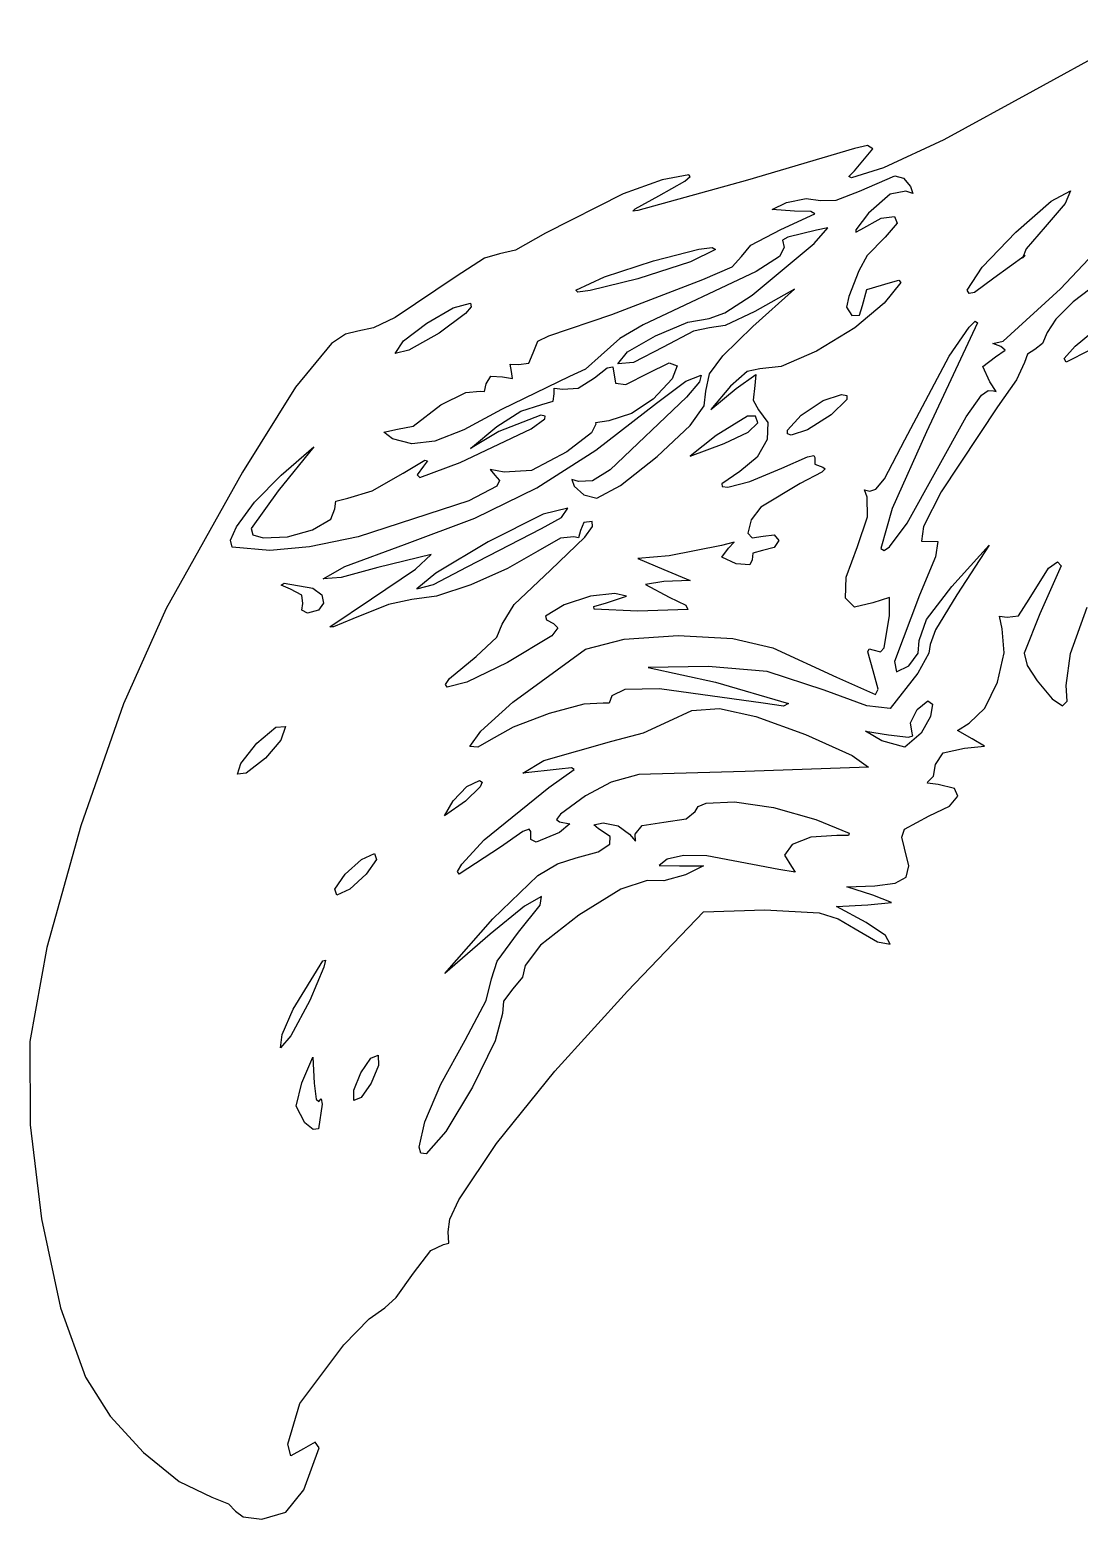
# Model space of a CAD drawing. Extents: x 0 to 143, y 0 to 208.
# Drawn here: x 5.1 to 40.5, y 146.1 to 196.4 of the extents above; entities that cross this region are included whole.
import ezdxf

# ---------------------------------------------------------------- set-up
doc = ezdxf.new("R2010")
doc.units = 0

msp = doc.modelspace()

# ---------------------------------------------------------------- linework, layer by layer
at = {"layer": 'Layer 1'}
for p, q in [((42.686138, 196.444779), (38.908591, 194.376089)), ((38.908591, 194.376089), (35.909978, 192.72791)), ((35.909978, 192.72791), (33.866688, 191.784229)), ((32.896549, 192.436162), (29.276693, 191.361248)), ((33.332626, 192.539438), (32.896549, 192.436162)), ((32.896549, 191.679101), (33.51391, 192.428401)), ((33.51391, 192.428401), (33.332626, 192.539438)), ((32.703992, 191.490343), (32.896549, 191.679101)), ((33.866688, 191.784229), (32.793317, 191.444063)), ((26.398014, 191.372024), (25.082957, 190.899417)), ((29.276693, 191.361248), (25.572524, 190.338897)), ((26.281961, 190.837373), (27.162054, 191.336024)), ((27.296551, 191.548926), (26.398014, 191.372024)), ((27.162054, 191.336024), (27.339137, 191.489835)), ((27.339137, 191.489835), (27.296551, 191.548926)), ((32.793317, 191.444063), (32.703992, 191.490343)), ((33.064471, 190.999298), (34.253641, 191.512722)), ((34.253641, 191.512722), (34.547842, 191.436505)), ((34.547842, 191.436505), (34.782147, 191.150639)), ((25.082957, 190.899417), (22.457142, 189.577602)), ((25.491474, 190.401471), (26.281961, 190.837373)), ((30.600316, 190.610889), (31.260761, 190.750633)), ((31.260761, 190.750633), (31.738378, 190.683209)), ((31.738378, 190.683209), (32.271382, 190.687398)), ((32.271382, 190.687398), (33.064471, 190.999298)), ((34.093524, 190.88976), (33.366096, 190.254936)), ((34.628336, 190.994359), (34.093524, 190.88976)), ((34.857774, 190.919967), (34.628336, 190.994359)), ((34.782147, 191.150639), (34.857774, 190.919967)), ((39.527661, 190.66019), (40.181061, 191.005648)), ((40.181061, 191.005648), (39.997705, 190.582579)), ((25.411415, 190.315333), (25.491474, 190.401471)), ((25.572524, 190.338897), (25.411415, 190.315333)), ((30.107397, 190.369633), (30.600316, 190.610889)), ((30.868075, 190.323375), (30.107397, 190.369633)), ((30.409111, 189.70178), (31.553258, 190.233373)), ((31.421242, 190.309049), (30.868075, 190.323375)), ((31.553258, 190.233373), (31.421242, 190.309049)), ((33.366096, 190.254936), (32.934604, 189.683921)), ((38.339207, 189.613586), (39.527661, 190.66019)), ((39.997705, 190.582579), (39.331219, 189.79068)), ((29.391126, 189.175656), (30.409111, 189.70178)), ((31.606087, 189.679202), (30.641944, 189.44143)), ((31.53412, 189.22553), (31.995024, 189.753462)), ((31.995024, 189.753462), (31.606087, 189.679202)), ((32.934604, 189.683921), (32.938215, 189.609865)), ((32.938215, 189.609865), (33.099749, 189.701075)), ((33.099749, 189.701075), (33.78976, 190.086628)), ((33.78976, 190.086628), (34.24469, 190.143105)), ((34.333435, 189.91251), (33.924896, 189.436844)), ((34.24469, 190.143105), (34.333435, 189.91251)), ((39.331219, 189.79068), (38.688855, 189.045657)), ((22.457142, 189.577602), (21.443214, 189.002574)), ((29.074552, 188.784205), (29.391126, 189.175656)), ((29.440471, 187.477647), (31.53412, 189.22553)), ((30.641944, 189.44143), (30.461675, 189.339213)), ((30.461675, 189.339213), (30.512122, 189.093591)), ((33.924896, 189.436844), (33.322837, 188.82032)), ((37.198643, 188.425165), (38.339207, 189.613586)), ((20.397933, 188.730759), (19.441596, 188.108987)), ((20.908447, 188.87628), (20.397933, 188.730759)), ((21.443214, 189.002574), (20.908447, 188.87628)), ((26.104602, 188.641462), (27.63202, 189.029545)), ((28.203896, 189.02621), (27.353392, 188.610373)), ((27.63202, 189.029545), (28.088978, 189.091822)), ((28.088978, 189.091822), (28.203896, 189.02621)), ((28.766576, 188.434778), (29.074552, 188.784205)), ((30.361458, 188.784183), (29.574306, 188.27594)), ((30.512122, 189.093591), (30.361458, 188.784183)), ((33.322837, 188.82032), (33.032721, 188.301957)), ((38.657766, 188.824069), (37.599432, 188.057129)), ((38.688855, 189.045657), (38.563222, 188.735874)), ((38.563222, 188.735874), (38.657766, 188.824069)), ((39.841248, 187.692136), (40.986266, 188.89528)), ((24.446876, 188.102235), (26.104602, 188.641462)), ((27.353392, 188.610373), (25.582402, 188.032082)), ((29.574306, 188.27594), (25.752794, 186.477742)), ((27.769626, 188.01021), (28.766576, 188.434778)), ((33.032721, 188.301957), (32.704637, 187.437298)), ((36.688912, 187.654257), (37.198643, 188.425165)), ((19.441596, 188.108987), (17.388384, 186.724687)), ((23.484079, 187.65214), (24.446876, 188.102235)), ((23.54802, 187.584903), (23.484079, 187.65214)), ((25.582402, 188.032082), (23.964915, 187.634148)), ((24.69446, 186.829814), (27.769626, 188.01021)), ((29.456963, 186.422356), (30.868075, 187.687771)), ((30.868075, 187.687771), (29.529988, 186.933178)), ((33.161132, 187.127559), (33.308593, 187.67754)), ((33.308593, 187.67754), (34.102344, 187.910373)), ((34.452829, 187.912667), (33.896321, 187.207992)), ((34.102344, 187.910373), (34.386859, 187.986066)), ((34.386859, 187.986066), (34.452829, 187.912667)), ((36.756419, 187.535536), (36.688912, 187.654257)), ((37.599432, 188.057129), (36.944808, 187.569414)), ((37.910582, 185.926703), (39.841248, 187.692136)), ((40.840205, 187.680886), (40.267051, 187.251605)), ((40.342016, 185.754459), (42.80326, 187.813712)), ((19.338408, 187.048559), (19.926313, 187.209051)), ((19.926313, 187.209051), (19.952595, 187.092375)), ((23.964915, 187.634148), (23.54802, 187.584903)), ((28.513701, 186.879451), (29.440471, 187.477647)), ((32.704637, 187.437298), (32.626012, 187.078126)), ((33.896321, 187.207992), (32.901118, 186.375718)), ((36.944808, 187.569414), (36.756419, 187.535536)), ((40.267051, 187.251605), (39.682388, 186.675281)), ((17.388384, 186.724687), (16.658557, 186.380695)), ((18.45417, 186.537362), (19.338408, 187.048559)), ((19.762447, 186.861961), (18.871506, 186.193403)), ((19.952595, 187.092375), (19.762447, 186.861961)), ((22.577792, 186.108736), (24.69446, 186.829814)), ((27.262138, 186.571134), (27.988701, 186.6947)), ((27.988701, 186.6947), (28.513701, 186.879451)), ((29.529988, 186.933178), (28.526246, 186.459221)), ((32.626012, 187.078126), (32.80271, 186.799123)), ((32.80271, 186.799123), (33.055872, 186.804326)), ((33.055872, 186.804326), (33.161132, 187.127559)), ((39.682388, 186.675281), (39.389428, 186.215275)), ((15.704355, 186.169668), (15.233693, 185.851054)), ((16.122307, 186.266428), (15.704355, 186.169668)), ((16.658557, 186.380695), (16.122307, 186.266428)), ((17.66968, 185.938852), (18.45417, 186.537362)), ((18.871506, 186.193403), (17.852419, 185.624196)), ((25.752794, 186.477742), (24.974301, 186.017102)), ((26.176965, 186.112837), (27.262138, 186.571134)), ((27.452567, 186.268986), (26.436478, 185.723503)), ((27.991876, 186.378964), (27.452567, 186.268986)), ((28.526246, 186.459221), (27.991876, 186.378964)), ((28.447445, 185.432725), (29.456963, 186.422356)), ((32.901118, 186.375718), (31.612922, 185.5954)), ((37.04169, 186.54865), (35.322956, 182.864237)), ((36.087337, 185.425317), (36.760537, 186.405919)), ((36.760537, 186.405919), (36.966081, 186.60772)), ((36.966081, 186.60772), (37.04169, 186.54865)), ((39.389428, 186.215275), (39.238571, 185.851737)), ((15.233693, 185.851054), (14.016928, 184.378272)), ((17.381019, 185.516422), (17.66968, 185.938852)), ((22.042981, 185.533355), (22.202436, 185.932039)), ((22.202436, 185.932039), (22.577792, 186.108736)), ((24.974301, 186.017102), (24.341329, 185.454333)), ((25.224812, 185.56306), (26.176965, 186.112837)), ((26.436478, 185.723503), (25.425328, 185.206551)), ((37.558686, 185.850767), (37.910582, 185.926703)), ((37.83544, 185.751019), (37.558686, 185.850767)), ((37.976684, 185.619962), (37.83544, 185.751019)), ((38.974208, 185.649067), (38.730526, 185.483084)), ((39.238571, 185.851737), (38.974208, 185.649067)), ((39.969869, 185.342569), (40.342016, 185.754459)), ((17.852419, 185.624196), (17.381019, 185.516422)), ((21.312377, 184.905058), (21.268986, 185.146534)), ((21.268986, 185.146534), (21.552619, 185.138244)), ((21.552619, 185.138244), (21.898871, 185.184061)), ((21.898871, 185.184061), (22.042981, 185.533355)), ((24.341329, 185.454333), (23.808679, 184.98214)), ((24.897307, 185.165055), (25.224812, 185.56306)), ((25.425328, 185.206551), (24.897307, 185.165055)), ((25.929183, 184.850377), (26.631393, 185.193983)), ((26.631393, 185.193983), (26.905011, 185.099703)), ((28.001754, 184.829916), (28.447445, 185.432725)), ((31.612922, 185.5954), (30.414882, 185.068488)), ((34.586355, 182.59542), (36.087337, 185.425317)), ((37.226369, 185.068394), (37.649879, 185.401064)), ((37.649879, 185.401064), (37.976684, 185.619962)), ((38.629191, 185.208094), (38.36227, 184.622086)), ((38.730526, 185.483084), (38.629191, 185.208094)), ((40.040303, 185.220794), (39.969869, 185.342569)), ((40.835641, 185.628076), (40.040303, 185.220794)), ((20.461124, 184.481371), (20.615553, 184.744896)), ((20.615553, 184.744896), (21.008635, 184.720555)), ((23.272059, 184.739605), (20.979355, 183.625179)), ((21.008635, 184.720555), (21.349419, 184.668476)), ((21.349419, 184.668476), (21.312377, 184.905058)), ((23.808679, 184.98214), (23.272059, 184.739605)), ((23.566496, 184.334616), (24.119785, 184.683866)), ((24.119785, 184.683866), (24.538576, 185.030514)), ((24.538576, 185.030514), (24.738557, 185.056752)), ((24.738557, 185.056752), (24.826752, 184.508182)), ((25.168814, 184.465496), (25.929183, 184.850377)), ((26.732607, 184.65948), (26.096753, 183.965257)), ((26.905011, 185.099703), (26.732607, 184.65948)), ((27.198081, 184.571197), (27.709654, 184.779822)), ((27.709654, 184.779822), (27.662822, 184.559457)), ((27.871931, 184.237955), (28.001754, 184.829916)), ((29.272284, 184.903426), (28.710485, 184.405877)), ((28.899574, 184.326149), (29.561121, 184.797372)), ((29.690149, 184.996427), (29.272284, 184.903426)), ((29.561121, 184.797372), (29.532105, 184.425632)), ((30.414882, 185.068488), (29.690149, 184.996427)), ((37.462201, 184.549457), (37.226369, 185.068394)), ((14.016928, 184.378272), (12.237395, 181.508092)), ((18.928656, 183.772993), (19.776382, 184.190638)), ((19.776382, 184.190638), (20.251574, 184.241835)), ((20.251574, 184.241835), (20.399476, 184.22574)), ((20.399476, 184.22574), (20.461124, 184.481371)), ((22.721417, 183.897171), (22.75665, 184.145879)), ((22.75665, 184.145879), (22.750918, 184.336291)), ((22.750918, 184.336291), (23.043106, 184.301807)), ((23.043106, 184.301807), (23.566496, 184.334616)), ((24.826752, 184.508182), (25.168814, 184.465496)), ((26.205761, 183.831554), (27.198081, 184.571197)), ((27.662822, 184.559457), (27.217264, 184.0374)), ((27.816193, 183.743007), (27.871931, 184.237955)), ((28.710485, 184.405877), (28.045851, 183.620593)), ((28.045851, 183.620593), (28.899574, 184.326149)), ((29.532105, 184.425632), (29.475396, 183.936329)), ((31.837244, 183.923497), (32.455576, 184.130004)), ((32.455576, 184.130004), (32.628906, 184.087836)), ((37.177289, 184.102708), (37.406501, 184.263878)), ((37.406501, 184.263878), (37.578265, 184.248538)), ((37.676999, 184.223447), (37.462201, 184.549457)), ((37.578265, 184.248538), (37.676999, 184.223447)), ((38.36227, 184.622086), (37.720435, 183.708788)), ((17.991678, 183.05509), (18.928656, 183.772993)), ((20.979355, 183.625179), (19.703853, 182.93234)), ((21.624233, 183.566397), (22.334022, 183.789221)), ((22.334022, 183.789221), (22.721417, 183.897171)), ((24.159401, 182.241666), (26.205761, 183.831554)), ((27.217264, 184.0374), (24.642602, 181.579419)), ((26.096753, 183.965257), (25.365797, 183.487772)), ((27.347885, 183.081962), (27.816193, 183.743007)), ((29.475396, 183.936329), (29.648874, 183.611068)), ((31.0935, 183.432562), (31.837244, 183.923497)), ((32.627247, 183.95829), (32.102798, 183.444204)), ((32.628906, 184.087836), (32.627247, 183.95829)), ((37.720435, 183.708788), (35.815698, 180.836822)), ((36.665981, 183.366593), (37.177289, 184.102708)), ((20.813902, 183.041684), (21.624233, 183.566397)), ((22.300861, 183.433621), (20.889749, 182.873056)), ((21.97732, 182.963412), (22.435242, 183.303407)), ((22.446693, 183.397451), (22.300861, 183.433621)), ((22.435242, 183.303407), (22.446693, 183.397451)), ((24.158943, 183.120707), (24.013687, 182.834956)), ((24.600974, 183.237829), (24.145934, 183.167229)), ((24.145934, 183.167229), (24.158943, 183.120707)), ((25.365797, 183.487772), (24.600974, 183.237829)), ((29.279824, 183.39724), (28.22224, 182.73759)), ((29.544876, 183.394071), (29.279824, 183.39724)), ((29.296625, 182.849994), (29.633352, 183.168684)), ((29.633352, 183.168684), (29.544876, 183.394071)), ((29.648874, 183.611068), (29.965763, 183.183948)), ((29.965763, 183.183948), (29.939784, 182.608693)), ((30.625876, 182.921718), (31.0935, 183.432562)), ((32.102798, 183.444204), (31.299429, 182.929523)), ((34.673712, 179.781178), (36.665981, 183.366593)), ((17.001783, 182.85577), (17.462511, 182.955959)), ((17.29988, 182.631756), (17.001783, 182.85577)), ((17.948319, 182.458415), (17.29988, 182.631756)), ((17.462511, 182.955959), (17.991678, 183.05509)), ((19.703853, 182.93234), (18.721576, 182.551014)), ((19.579179, 181.827775), (21.97732, 182.963412)), ((19.931957, 182.302262), (20.813902, 183.041684)), ((20.889749, 182.873056), (19.931957, 182.302262)), ((24.013687, 182.834956), (23.177867, 182.189373)), ((26.224767, 182.028374), (27.347885, 183.081962)), ((28.22224, 182.73759), (27.340295, 182.04685)), ((28.486823, 182.470184), (29.296625, 182.849994)), ((30.624834, 182.795354), (30.625876, 182.921718)), ((30.75082, 182.754699), (30.624834, 182.795354)), ((31.299429, 182.929523), (30.75082, 182.754699)), ((35.322956, 182.864237), (34.16161, 180.271098)), ((14.640287, 182.361528), (13.430964, 180.874216)), ((13.537856, 181.403383), (14.640287, 182.361528)), ((18.721576, 182.551014), (17.948319, 182.458415)), ((23.177867, 182.189373), (21.984596, 181.56403)), ((22.172141, 180.978506), (24.159401, 182.241666)), ((27.340295, 182.04685), (28.486823, 182.470184)), ((29.939784, 182.608693), (29.610129, 182.014191)), ((33.899717, 181.282336), (34.586355, 182.59542)), ((17.658656, 181.465825), (18.391287, 181.908076)), ((18.344456, 181.700775), (18.129493, 181.408477)), ((18.217544, 181.327448), (19.579179, 181.827775)), ((18.472151, 181.887951), (18.344456, 181.700775)), ((18.391287, 181.908076), (18.472151, 181.887951)), ((24.99178, 181.051846), (26.224767, 182.028374)), ((29.610129, 182.014191), (29.01599, 181.529325)), ((29.362909, 181.182158), (30.436628, 181.64045)), ((30.436628, 181.64045), (31.301948, 182.018452)), ((31.301948, 182.018452), (31.52094, 182.062031)), ((31.52094, 182.062031), (31.548937, 181.993228)), ((31.548937, 181.993228), (31.548099, 181.768112)), ((31.548099, 181.768112), (31.817401, 181.666556)), ((31.900204, 181.619256), (31.784239, 181.500882)), ((31.817401, 181.666556), (31.900204, 181.619256)), ((12.237395, 181.508092), (9.660473, 176.900525)), ((12.639286, 180.493745), (13.537856, 181.403383)), ((16.607113, 180.869807), (17.658656, 181.465825)), ((18.129493, 181.408477), (18.217544, 181.327448)), ((21.067549, 181.506747), (20.589447, 181.593707)), ((20.589447, 181.593707), (20.754283, 181.400208)), ((20.754283, 181.400208), (20.904064, 181.21925)), ((20.904064, 181.21925), (20.819326, 181.026749)), ((21.984596, 181.56403), (21.067549, 181.506747)), ((23.568745, 181.192775), (23.350111, 181.259406)), ((23.350111, 181.259406), (23.426223, 181.029439)), ((24.046936, 181.205783), (23.568745, 181.192775)), ((24.642602, 181.579419), (24.046936, 181.205783)), ((29.01599, 181.529325), (28.416681, 181.108141)), ((28.416681, 181.108141), (28.429365, 181.015558)), ((28.610957, 180.998571), (29.362909, 181.182158)), ((31.055753, 181.122219), (29.730542, 180.321369)), ((31.784239, 181.500882), (31.055753, 181.122219)), ((33.609794, 180.933059), (33.899717, 181.282336)), ((13.430964, 180.874216), (12.523266, 179.605494)), ((15.385266, 180.518131), (15.785757, 180.62198)), ((15.785757, 180.62198), (16.607113, 180.869807)), ((20.819326, 181.026749), (19.872338, 180.534491)), ((20.076469, 179.947981), (22.172141, 180.978506)), ((23.426223, 181.029439), (23.755541, 180.741704)), ((23.755541, 180.741704), (24.193868, 180.62198)), ((24.193868, 180.62198), (24.99178, 181.051846)), ((28.429365, 181.015558), (28.610957, 180.998571)), ((33.314943, 180.658669), (33.226175, 180.90213)), ((33.226175, 180.90213), (33.407018, 180.864338)), ((33.32729, 179.993947), (33.314943, 180.658669)), ((33.407018, 180.864338), (33.609794, 180.933059)), ((35.815698, 180.836822), (35.225181, 179.666415)), ((12.026202, 179.651841), (12.639286, 180.493745)), ((15.21693, 179.912384), (15.346196, 180.268496)), ((15.346196, 180.268496), (15.385266, 180.518131)), ((19.872338, 180.534491), (16.131083, 179.3141)), ((23.211029, 180.292133), (22.380192, 180.079893)), ((22.995084, 179.967885), (23.211029, 180.292133)), ((29.730542, 180.321369), (29.400485, 179.892154)), ((34.16161, 180.271098), (33.783432, 178.919121)), ((11.828001, 179.205306), (12.026202, 179.651841)), ((12.523266, 179.605494), (12.577881, 179.381023)), ((14.599938, 179.560074), (15.21693, 179.912384)), ((17.704869, 179.055998), (20.076469, 179.947981)), ((19.812718, 178.300701), (22.329084, 179.603157)), ((22.380192, 180.079893), (20.528857, 179.155129)), ((22.329084, 179.603157), (22.995084, 179.967885)), ((23.753601, 179.806578), (23.636126, 179.534365)), ((24.036176, 179.841988), (23.753601, 179.806578)), ((23.786586, 179.302193), (24.048601, 179.670499)), ((24.048601, 179.670499), (24.036176, 179.841988)), ((29.400485, 179.892154), (29.285866, 179.437704)), ((32.988271, 178.992146), (33.32729, 179.993947)), ((34.073443, 178.982858), (34.673712, 179.781178)), ((35.225181, 179.666415), (35.156092, 179.16924)), ((11.887075, 178.968289), (11.828001, 179.205306)), ((12.577881, 179.381023), (12.924728, 179.283187)), ((12.924728, 179.283187), (13.750708, 179.315649)), ((13.750708, 179.315649), (14.599938, 179.560074)), ((16.131083, 179.3141), (14.491056, 178.976706)), ((20.528857, 179.155129), (18.756633, 178.095119)), ((22.962717, 179.270399), (22.199967, 178.840098)), ((22.624711, 178.191692), (23.786586, 179.302193)), ((23.411406, 179.318113), (22.962717, 179.270399)), ((23.570068, 179.288788), (23.411406, 179.318113)), ((23.636126, 179.534365), (23.570068, 179.288788)), ((28.824961, 179.136741), (28.398629, 179.021779)), ((28.633226, 178.940287), (28.824961, 179.136741)), ((29.285866, 179.437704), (29.437604, 179.283893)), ((29.437604, 179.283893), (29.809741, 179.338574)), ((29.809741, 179.338574), (30.183465, 179.381436)), ((30.338908, 179.199932), (30.177292, 178.958499)), ((30.183465, 179.381436), (30.338908, 179.199932)), ((35.156092, 179.16924), (35.699722, 179.162537)), ((35.699722, 179.162537), (35.620436, 178.645497)), ((13.152622, 178.85809), (11.887075, 178.968289)), ((14.491056, 178.976706), (13.152622, 178.85809)), ((15.686141, 178.313665), (17.704869, 179.055998)), ((18.601278, 178.718743), (16.797524, 178.288354)), ((18.066732, 178.222031), (18.601278, 178.718743)), ((22.199967, 178.840098), (21.178459, 178.24494)), ((26.634739, 178.67782), (25.576405, 178.589626)), ((25.576405, 178.589626), (26.45835, 178.217092)), ((28.398629, 179.021779), (26.634739, 178.67782)), ((28.412387, 178.633062), (28.633226, 178.940287)), ((28.898515, 178.410767), (28.412387, 178.633062)), ((29.458595, 178.764119), (29.436502, 178.53812)), ((29.788927, 178.85809), (29.458595, 178.764119)), ((30.177292, 178.958499), (29.788927, 178.85809)), ((32.613957, 177.960237), (32.988271, 178.992146)), ((33.783432, 178.919121), (33.887483, 178.855807)), ((33.887483, 178.855807), (34.073443, 178.982858)), ((35.620436, 178.645497), (35.085536, 177.352433)), ((36.172798, 177.640653), (37.44174, 179.034479)), ((37.44174, 179.034479), (36.342837, 177.358784)), ((14.951437, 177.899945), (15.686141, 178.313665)), ((16.797524, 178.288354), (15.567829, 177.939897)), ((16.58868, 177.220495), (18.066732, 178.222031)), ((18.756633, 178.095119), (18.116561, 177.557398)), ((18.683123, 177.70746), (19.812718, 178.300701)), ((21.178459, 178.24494), (19.944525, 177.702301)), ((21.400175, 177.032023), (22.624711, 178.191692)), ((26.45835, 178.217092), (27.340295, 177.844559)), ((29.360125, 178.368875), (28.898515, 178.410767)), ((29.436502, 178.53812), (29.360125, 178.368875)), ((38.784413, 177.215203), (39.438596, 178.258411)), ((39.863914, 178.335626), (39.147422, 176.719903)), ((39.438596, 178.258411), (39.738154, 178.478308)), ((39.738154, 178.478308), (39.863914, 178.335626)), ((13.532873, 177.682237), (13.64122, 177.758834)), ((13.85077, 177.555634), (13.532873, 177.682237)), ((13.64122, 177.758834), (14.609243, 177.586325)), ((14.609243, 177.586325), (14.910278, 177.361292)), ((15.567829, 177.939897), (14.951437, 177.899945)), ((18.116561, 177.557398), (18.683123, 177.70746)), ((19.944525, 177.702301), (18.775479, 177.319074)), ((26.45835, 177.806106), (25.832037, 177.709136)), ((25.832037, 177.709136), (26.634739, 177.283289)), ((27.340295, 177.844559), (26.45835, 177.806106)), ((32.588794, 177.252245), (32.613957, 177.960237)), ((35.325469, 176.529182), (36.172798, 177.640653)), ((14.230579, 177.345378), (13.85077, 177.555634)), ((14.270928, 177.067389), (14.230579, 177.345378)), ((14.965151, 177.081191), (14.795327, 176.842432)), ((14.910278, 177.361292), (14.965151, 177.081191)), ((15.183653, 176.277343), (16.58868, 177.220495)), ((17.948639, 177.20215), (17.161283, 177.030039)), ((18.775479, 177.319074), (17.948639, 177.20215)), ((23.976513, 177.309968), (23.090026, 177.022233)), ((24.799235, 177.40535), (23.976513, 177.309968)), ((24.093084, 176.961352), (24.518071, 177.0942)), ((24.518071, 177.0942), (25.198139, 177.316582)), ((25.198139, 177.316582), (24.799235, 177.40535)), ((26.634739, 177.283289), (27.196946, 177.007935)), ((32.893368, 176.939011), (32.588794, 177.252245)), ((33.508266, 177.091378), (32.893368, 176.939011)), ((34.073636, 177.271383), (33.508266, 177.091378)), ((34.06883, 176.665575), (34.073636, 177.271383)), ((35.085536, 177.352433), (34.237678, 175.104091)), ((36.342837, 177.358784), (35.625948, 176.175257)), ((38.431635, 176.649567), (38.784413, 177.215203)), ((9.660473, 176.900525), (8.216916, 173.677132)), ((14.232299, 176.837201), (14.270928, 177.067389)), ((14.42227, 176.741422), (14.232299, 176.837201)), ((14.795327, 176.842432), (14.42227, 176.741422)), ((17.161283, 177.030039), (15.950857, 176.553391)), ((20.999816, 176.373475), (21.400175, 177.032023)), ((23.090026, 177.022233), (22.460449, 176.642335)), ((22.460449, 176.642335), (22.490694, 176.514084)), ((24.102675, 176.876756), (24.093084, 176.961352)), ((25.576405, 176.811978), (24.102675, 176.876756)), ((27.269739, 176.865071), (25.576405, 176.811978)), ((27.196946, 177.007935), (27.269739, 176.865071)), ((33.892794, 175.57408), (34.06883, 176.665575)), ((37.873188, 176.216136), (37.786316, 176.640968)), ((37.786316, 176.640968), (38.040757, 176.601722)), ((38.040757, 176.601722), (38.431635, 176.649567)), ((39.147422, 176.719903), (38.617152, 175.390547)), ((40.184942, 175.375333), (40.741978, 176.942858)), ((15.306872, 176.274642), (15.183653, 176.277343)), ((15.950857, 176.553391), (15.306872, 176.274642)), ((20.817783, 175.928225), (20.999816, 176.373475)), ((22.490694, 176.514084), (22.733367, 176.396052)), ((22.8724, 176.240135), (22.670617, 175.976335)), ((22.733367, 176.396052), (22.8724, 176.240135)), ((35.070014, 175.814321), (35.325469, 176.529182)), ((35.625948, 176.175257), (35.44537, 175.683088)), ((37.943903, 175.395232), (37.873188, 176.216136)), ((20.118224, 175.281627), (20.817783, 175.928225)), ((22.670617, 175.976335), (21.17938, 175.069254)), ((23.812515, 175.522221), (25.11334, 175.865006)), ((25.11334, 175.865006), (26.944125, 175.988814)), ((26.944125, 175.988814), (28.788934, 175.890174)), ((28.788934, 175.890174), (30.131827, 175.565613)), ((33.770953, 175.43632), (33.892794, 175.57408)), ((35.037823, 175.385035), (35.070014, 175.814321)), ((35.44537, 175.683088), (35.400445, 175.388755)), ((19.221644, 174.530546), (20.118224, 175.281627)), ((21.17938, 175.069254), (19.807619, 174.413214)), ((21.358503, 173.730418), (23.812515, 175.522221)), ((30.131827, 175.565613), (32.279187, 174.582068)), ((33.34149, 175.433277), (33.38454, 175.541453)), ((33.517791, 174.790912), (33.34149, 175.433277)), ((33.38454, 175.541453), (33.514968, 175.505993)), ((33.514968, 175.505993), (33.770953, 175.43632)), ((34.237678, 175.104091), (34.313762, 174.757564)), ((34.727819, 174.960246), (35.037823, 175.385035)), ((35.400445, 175.388755), (35.028033, 174.717755)), ((37.719509, 174.411941), (37.943903, 175.395232)), ((38.617152, 175.390547), (38.720335, 174.967401)), ((40.035364, 174.297023), (40.184942, 175.375333)), ((27.947426, 174.942254), (25.929183, 174.906624)), ((25.929183, 174.906624), (28.194371, 174.411323)), ((29.939255, 174.770319), (27.947426, 174.942254)), ((31.871023, 174.135098), (29.939255, 174.770319)), ((32.279187, 174.582068), (33.604927, 173.988342)), ((33.689682, 174.170552), (33.517791, 174.790912)), ((35.028033, 174.717755), (34.09423, 173.517737)), ((34.313762, 174.757564), (34.727819, 174.960246)), ((38.720335, 174.967401), (39.059227, 174.452246)), ((19.081133, 174.326019), (19.221644, 174.530546)), ((19.136575, 174.23736), (19.081133, 174.326019)), ((19.807619, 174.413214), (19.136575, 174.23736)), ((25.141198, 174.163717), (24.69446, 173.94742)), ((26.312035, 174.186339), (25.141198, 174.163717)), ((29.809741, 173.69977), (26.312035, 174.186339)), ((28.194371, 174.411323), (30.663817, 173.693067)), ((33.309916, 173.606152), (31.871023, 174.135098)), ((33.604927, 173.988342), (33.689682, 174.170552)), ((37.2937, 173.53435), (37.719509, 174.411941)), ((39.059227, 174.452246), (39.564075, 173.843593)), ((40.070267, 173.763072), (40.035364, 174.297023)), ((8.216916, 173.677132), (6.774749, 169.553526)), ((20.275067, 172.749998), (21.358503, 173.730418)), ((23.749434, 173.668819), (22.589522, 173.347389)), ((24.40624, 173.702945), (23.749434, 173.668819)), ((24.609749, 173.701225), (24.40624, 173.702945)), ((24.69446, 173.94742), (24.609749, 173.701225)), ((30.497261, 173.603021), (29.809741, 173.69977)), ((30.663817, 173.693067), (30.497261, 173.603021)), ((34.09423, 173.517737), (33.309916, 173.606152)), ((35.003339, 173.484576), (35.364997, 173.782215)), ((35.364997, 173.782215), (35.524612, 173.663566)), ((35.524612, 173.663566), (35.459398, 173.255926)), ((39.564075, 173.843593), (39.907129, 173.612899)), ((39.907129, 173.612899), (40.070267, 173.763072)), ((22.589522, 173.347389), (21.372328, 172.885531)), ((25.770962, 172.695499), (26.625214, 173.09017)), ((26.625214, 173.09017), (27.404186, 173.457649)), ((27.404186, 173.457649), (28.330499, 173.515135)), ((28.330499, 173.515135), (29.555989, 173.247779)), ((29.555989, 173.247779), (31.232495, 172.640731)), ((34.779986, 173.040031), (35.003339, 173.484576)), ((35.459398, 173.255926), (35.146567, 172.686592)), ((36.760173, 173.03055), (37.2937, 173.53435)), ((12.721175, 172.353922), (13.352735, 172.890145)), ((13.352735, 172.890145), (13.682142, 172.913075)), ((13.682142, 172.913075), (13.531462, 172.456139)), ((19.909379, 172.2368), (20.275067, 172.749998)), ((21.372328, 172.885531), (20.543674, 172.430122)), ((24.69446, 172.415658), (25.770962, 172.695499)), ((31.232495, 172.640731), (32.812631, 171.934645)), ((33.81871, 172.426947), (33.257396, 172.75115)), ((33.257396, 172.75115), (34.043077, 172.625561)), ((34.043077, 172.625561), (34.713664, 172.555226)), ((35.146567, 172.686592), (34.590853, 172.210297)), ((34.713664, 172.555226), (34.857911, 172.598226)), ((34.840003, 172.690472), (34.779986, 173.040031)), ((34.857911, 172.598226), (34.840003, 172.690472)), ((36.372206, 172.777873), (36.760173, 173.03055)), ((36.865301, 172.495033), (36.372206, 172.777873)), ((12.174462, 171.663927), (12.721175, 172.353922)), ((13.531462, 172.456139), (13.009042, 171.837808)), ((20.170832, 172.218499), (19.909379, 172.2368)), ((20.543674, 172.430122), (20.170832, 172.218499)), ((22.401403, 171.765488), (24.69446, 172.415658)), ((34.590853, 172.210297), (33.81871, 172.426947)), ((35.884534, 172.023325), (36.600717, 172.180002)), ((36.600717, 172.180002), (37.284401, 172.250205)), ((37.284401, 172.250205), (36.865301, 172.495033)), ((12.066727, 171.300395), (12.174462, 171.663927)), ((13.009042, 171.837808), (12.358183, 171.334598)), ((21.696244, 171.337392), (22.401403, 171.765488)), ((32.812631, 171.934645), (33.36539, 171.536535)), ((35.552923, 171.237027), (35.630578, 171.626141)), ((35.630578, 171.626141), (35.884534, 172.023325)), ((12.358183, 171.334598), (12.066727, 171.300395)), ((19.802355, 170.890643), (20.229702, 171.085332)), ((20.229702, 171.085332), (20.318486, 171.027063)), ((22.924926, 171.46598), (21.696244, 171.337392)), ((22.572148, 170.857085), (23.426532, 171.460909)), ((23.335686, 171.521801), (22.924926, 171.46598)), ((23.426532, 171.460909), (23.335686, 171.521801)), ((25.615872, 171.291928), (24.677422, 171.037294)), ((29.198377, 171.395424), (25.615872, 171.291928)), ((33.36539, 171.536535), (29.198377, 171.395424)), ((35.358586, 170.997358), (35.365994, 171.044763)), ((35.365994, 171.044763), (35.552923, 171.237027)), ((19.347757, 170.406235), (19.802355, 170.890643)), ((20.258674, 170.877414), (19.755568, 170.394593)), ((20.318486, 171.027063), (20.258674, 170.877414)), ((20.394493, 169.081818), (22.572148, 170.857085)), ((23.805812, 170.570629), (22.969464, 169.956443)), ((24.677422, 171.037294), (23.805812, 170.570629)), ((35.71207, 170.956568), (35.358586, 170.997358)), ((36.262685, 170.821939), (35.71207, 170.956568)), ((36.09431, 170.222349), (36.383715, 170.55449)), ((36.383715, 170.55449), (36.262685, 170.821939)), ((19.048292, 169.891884), (19.347757, 170.406235)), ((19.755568, 170.394593), (19.048292, 169.891884)), ((27.205798, 169.789491), (27.516684, 170.03864)), ((27.516684, 170.03864), (27.613841, 170.214288)), ((27.613841, 170.214288), (27.886147, 170.326556)), ((27.886147, 170.326556), (28.841233, 170.368443)), ((28.841233, 170.368443), (30.151985, 170.179283)), ((30.151985, 170.179283), (31.588448, 169.774057)), ((35.41362, 169.893648), (36.09431, 170.222349)), ((6.774749, 169.553526), (5.623358, 165.447846)), ((22.969464, 169.956443), (22.835948, 169.765865)), ((22.835948, 169.765865), (22.93057, 169.691506)), ((22.93057, 169.691506), (23.28326, 169.620907)), ((23.28326, 169.620907), (22.93057, 169.333084)), ((24.091695, 169.589686), (24.409063, 169.657993)), ((24.253487, 169.452323), (24.091695, 169.589686)), ((24.409063, 169.657993), (24.914197, 169.557407)), ((24.914197, 169.557407), (25.291008, 169.27664)), ((25.48821, 169.27664), (25.721926, 169.570945)), ((25.721926, 169.570945), (26.45835, 169.685862)), ((26.45835, 169.685862), (27.205798, 169.789491)), ((31.588448, 169.774057), (32.716147, 169.307596)), ((34.579035, 169.447075), (35.41362, 169.893648)), ((19.641373, 168.265192), (20.394493, 169.081818)), ((21.696949, 169.366907), (20.939491, 168.834961)), ((21.907222, 169.44104), (21.696949, 169.366907)), ((21.96043, 169.364128), (21.907222, 169.44104)), ((21.967751, 169.096447), (21.96043, 169.364128)), ((22.142023, 169.001737), (21.967751, 169.096447)), ((22.93057, 169.333084), (22.142023, 169.001737)), ((24.641323, 169.197843), (24.253487, 169.452323)), ((24.630695, 168.932813), (24.641323, 169.197843)), ((25.291008, 169.27664), (25.495972, 169.043541)), ((25.495972, 169.043541), (25.48821, 169.27664)), ((31.41735, 169.177663), (30.790552, 168.92933)), ((32.289418, 169.232189), (31.41735, 169.177663)), ((32.688635, 169.227559), (32.289418, 169.232189)), ((32.716147, 169.307596), (32.688635, 169.227559)), ((34.490984, 169.172873), (34.579035, 169.447075)), ((34.575772, 168.803917), (34.490984, 169.172873)), ((16.253144, 168.420271), (16.689927, 168.627528)), ((16.689927, 168.627528), (16.751443, 168.420271)), ((20.939491, 168.834961), (19.550604, 167.921972)), ((23.500306, 168.481831), (24.243169, 168.684915)), ((24.243169, 168.684915), (24.630695, 168.932813)), ((27.115983, 168.560406), (26.562067, 168.429972)), ((27.907562, 168.547932), (27.115983, 168.560406)), ((30.338908, 168.081428), (27.907562, 168.547932)), ((30.790552, 168.92933), (30.531657, 168.571194)), ((30.531657, 168.571194), (30.7633, 168.187261)), ((34.72697, 168.210886), (34.575772, 168.803917)), ((15.698621, 167.921972), (16.253144, 168.420271)), ((16.751443, 168.420271), (16.404177, 167.921972)), ((19.492637, 168.014434), (19.641373, 168.265192)), ((22.206405, 167.878757), (22.864799, 168.275643)), ((22.864799, 168.275643), (23.500306, 168.481831)), ((26.562067, 168.429972), (26.29788, 168.220731)), ((26.29788, 168.220731), (26.987517, 168.207017)), ((26.987517, 168.207017), (27.790043, 168.211867)), ((27.790043, 168.211867), (27.186837, 167.906097)), ((30.88567, 167.997555), (30.338908, 168.081428)), ((30.7633, 168.187261), (30.88567, 167.997555)), ((34.632834, 167.828662), (34.72697, 168.210886)), ((15.351355, 167.423673), (15.698621, 167.921972)), ((16.404177, 167.921972), (15.849654, 167.423673)), ((19.550604, 167.921972), (19.492637, 168.014434)), ((20.686549, 166.414199), (22.206405, 167.878757)), ((25.892847, 167.710658), (25.005946, 167.4209)), ((26.452397, 167.699237), (25.892847, 167.710658)), ((27.186837, 167.906097), (26.452397, 167.699237)), ((32.631965, 167.498991), (33.581291, 167.533916)), ((33.581291, 167.533916), (34.261546, 167.616565)), ((34.261546, 167.616565), (34.632834, 167.828662)), ((15.412871, 167.216416), (15.351355, 167.423673)), ((15.849654, 167.423673), (15.412871, 167.216416)), ((22.326746, 167.167777), (21.749354, 166.839258)), ((22.274629, 166.875914), (22.326746, 167.167777)), ((25.005946, 167.4209), (23.590309, 166.542478)), ((33.51391, 167.216416), (32.631965, 167.498991)), ((34.141943, 166.964488), (33.51391, 167.216416)), ((21.749354, 166.839258), (20.587066, 165.893499)), ((21.548386, 165.960526), (22.274629, 166.875914)), ((23.590309, 166.542478), (22.295917, 165.529184)), ((25.227155, 163.973328), (27.797495, 166.654441)), ((27.797495, 166.654441), (29.861952, 166.720057)), ((29.861952, 166.720057), (31.696265, 166.620265)), ((31.696265, 166.620265), (32.342472, 166.413918)), ((32.279187, 166.835416), (33.337521, 166.884805)), ((33.280371, 166.292843), (32.279187, 166.835416)), ((33.337521, 166.884805), (34.141943, 166.964488)), ((19.067298, 164.570581), (20.686549, 166.414199)), ((32.342472, 166.413918), (32.91701, 166.080471)), ((32.91701, 166.080471), (33.671425, 165.63769)), ((33.932746, 165.854605), (33.280371, 166.292843)), ((20.587066, 165.893499), (19.067298, 164.570581)), ((20.826117, 164.981876), (21.548386, 165.960526)), ((22.295917, 165.529184), (21.772753, 164.834812)), ((33.671425, 165.63769), (34.094583, 165.562946)), ((34.094583, 165.562946), (33.932746, 165.854605)), ((5.623358, 165.447846), (5.052134, 162.27823)), ((14.948968, 164.998148), (15.036798, 165.025158)), ((15.036798, 165.025158), (14.982482, 164.782424)), ((13.944476, 163.36289), (14.948968, 164.998148)), ((14.982482, 164.782424), (14.505879, 163.662883)), ((20.638571, 164.392428), (20.826117, 164.981876)), ((21.772753, 164.834812), (21.681074, 164.45024)), ((20.455524, 163.653358), (20.638571, 164.392428)), ((21.352594, 164.049528), (21.046735, 163.636248)), ((21.681074, 164.45024), (21.352594, 164.049528)), ((14.505879, 163.662883), (13.866601, 162.463747)), ((19.744632, 162.314213), (20.455524, 163.653358)), ((21.046735, 163.636248), (21.008635, 163.221911)), ((22.770558, 161.267317), (25.227155, 163.973328)), ((13.576226, 162.505623), (13.944476, 163.36289)), ((21.008635, 163.221911), (20.762622, 162.295334)), ((13.509634, 162.055979), (13.576226, 162.505623)), ((5.052134, 162.27823), (5.069458, 159.461887)), ((13.866601, 162.463747), (13.509634, 162.055979)), ((18.922213, 160.827044), (19.744632, 162.314213)), ((20.762622, 162.295334), (19.998323, 160.733988)), ((14.232123, 160.877348), (14.601834, 161.748357)), ((14.601834, 161.748357), (14.649106, 160.866412)), ((16.227788, 161.21919), (16.569101, 161.708273)), ((16.569101, 161.708273), (16.814105, 161.808682)), ((16.814105, 161.808682), (16.81825, 161.459123)), ((15.990104, 160.626479), (16.227788, 161.21919)), ((16.81825, 161.459123), (16.580566, 160.866412)), ((20.80645, 158.828105), (22.770558, 161.267317)), ((14.045768, 160.091976), (14.232123, 160.877348)), ((14.649106, 160.866412), (14.715429, 160.321194)), ((15.994249, 160.27692), (15.990104, 160.626479)), ((16.580566, 160.866412), (16.239253, 160.377329)), ((18.381806, 159.5569), (18.922213, 160.827044)), ((19.998323, 160.733988), (19.093861, 159.231975)), ((14.339367, 159.529383), (14.045768, 160.091976)), ((14.715429, 160.321194), (14.809268, 160.249051)), ((14.922509, 160.160856), (14.800669, 159.32217)), ((14.809268, 160.249051), (14.889304, 160.332218)), ((14.889304, 160.332218), (14.922509, 160.160856)), ((16.239253, 160.377329), (15.994249, 160.27692)), ((14.62143, 159.304746), (14.339367, 159.529383)), ((18.193495, 158.707708), (18.381806, 159.5569)), ((5.069458, 159.461887), (5.444996, 156.288985)), ((14.800669, 159.32217), (14.62143, 159.304746)), ((19.093861, 159.231975), (18.427359, 158.483397)), ((18.253275, 158.504697), (18.193495, 158.707708)), ((18.427359, 158.483397), (18.253275, 158.504697)), ((19.539188, 156.930032), (20.80645, 158.828105)), ((19.230737, 156.269655), (19.539188, 156.930032)), ((5.444996, 156.288985), (6.093386, 153.275164)), ((19.173132, 155.847439), (19.230737, 156.269655)), ((19.022495, 155.415286), (19.196371, 155.462029)), ((19.196371, 155.462029), (19.173132, 155.847439)), ((18.000145, 154.4455), (18.592547, 155.210587)), ((18.592547, 155.210587), (19.022495, 155.415286)), ((17.423926, 153.623615), (18.000145, 154.4455)), ((17.032122, 153.281685), (17.423926, 153.623615)), ((6.093386, 153.275164), (6.929265, 150.936064)), ((16.507502, 152.911031), (17.032122, 153.281685)), ((15.655626, 152.023282), (16.507502, 152.911031)), ((14.16192, 150.041772), (15.655626, 152.023282)), ((6.929265, 150.936064), (7.769566, 149.619381)), ((13.758342, 148.675463), (14.16192, 150.041772)), ((7.769566, 149.619381), (8.886257, 148.386405)), ((13.85981, 148.278499), (13.758342, 148.675463)), ((14.287509, 148.519182), (13.85981, 148.278499)), ((14.682317, 148.736317), (14.287509, 148.519182)), ((14.301267, 147.134528), (14.816544, 148.547051)), ((14.816544, 148.547051), (14.682317, 148.736317)), ((8.886257, 148.386405), (10.092312, 147.41464)), ((10.092312, 147.41464), (11.200701, 146.881587)), ((13.695459, 146.374953), (14.301267, 147.134528)), ((11.200701, 146.881587), (11.761354, 146.65894)), ((11.761354, 146.65894), (11.994452, 146.408511)), ((11.994452, 146.408511), (12.257624, 146.217394)), ((12.257624, 146.217394), (12.890155, 146.137931)), ((12.890155, 146.137931), (13.695459, 146.374953))]:
    msp.add_line(p, q, dxfattribs=at)

doc.saveas('drawing.dxf')
